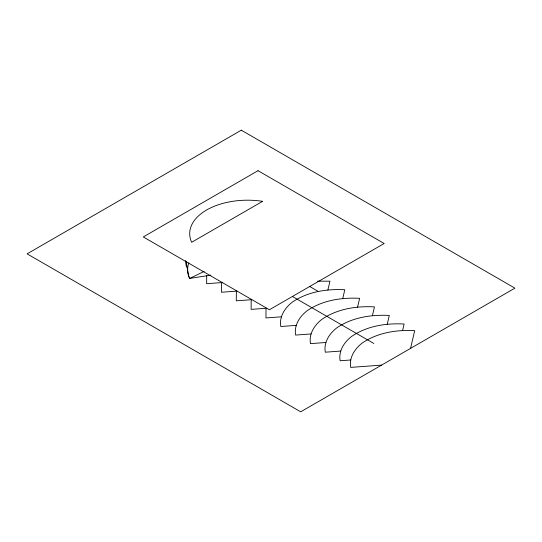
<?xml version="1.0" encoding="UTF-8"?>
<svg xmlns="http://www.w3.org/2000/svg" width="542" height="542" viewBox="0 0 542 542"><rect width="100%" height="100%" fill="white"/><g stroke="black" fill="none" stroke-linecap="round" stroke-linejoin="round"><path stroke-width="0.81" d="M206.685 275.797L206.651 283.696L222.051 282.565L221.502 283.676L221.468 292.253L236.861 291.122L236.339 292.246L236.298 300.817L251.698 299.685L251.17 300.81L251.129 309.38L266.529 308.249L266 309.374L265.966 317.944L281.366 316.813M186.638 261.38L186.394 262.992L188.48 276.061L189.727 278.419L210.852 275.146M327.896 290.045L329.956 281.19L317.585 281.176M342.734 298.608L344.793 289.753C326.562 288.771 307.483 291.725 292.179 302.246C284.774 308.046 279.069 316.752 280.797 326.508L296.196 325.376M357.564 307.172L359.624 298.317C341.392 297.334 322.321 300.288 307.009 310.81C299.611 316.609 293.899 325.315 295.627 335.071L311.027 333.94M372.395 315.735L374.454 306.88C356.229 305.898 337.151 308.852 321.846 319.373C314.441 325.173 308.737 333.879 310.464 343.635L325.864 342.503M387.232 324.299L389.291 315.451C371.06 314.462 351.982 317.416 336.677 327.937C329.272 333.737 323.567 342.442 325.295 352.198L340.694 351.067M402.584 330.627L404.122 324.014C385.89 323.025 366.819 325.979 351.507 336.501C344.109 342.3 338.398 351.006 340.132 360.762L350.728 359.983M410.558 348.384L414.691 330.647C396.459 329.658 377.381 332.612 362.076 343.133C354.671 348.933 348.967 357.639 350.694 367.395L381.575 365.125M204.165 271.393L189.727 278.419A59.911 34.586 0 0 1 188.772 262.911M309.773 286.535L317.829 291.183M292.619 296.589L373.811 343.465M185.378 260.614L186.394 266.915M241.298 130.188L27.1 253.852L300.702 411.812L514.9 288.148L241.298 130.188M258.026 170.689L143.278 236.942L269.401 309.76L384.149 243.507L258.026 170.689M262.585 201.333L191.672 242.274A57.899 33.428 0 0 1 262.585 201.333"/></g></svg>
